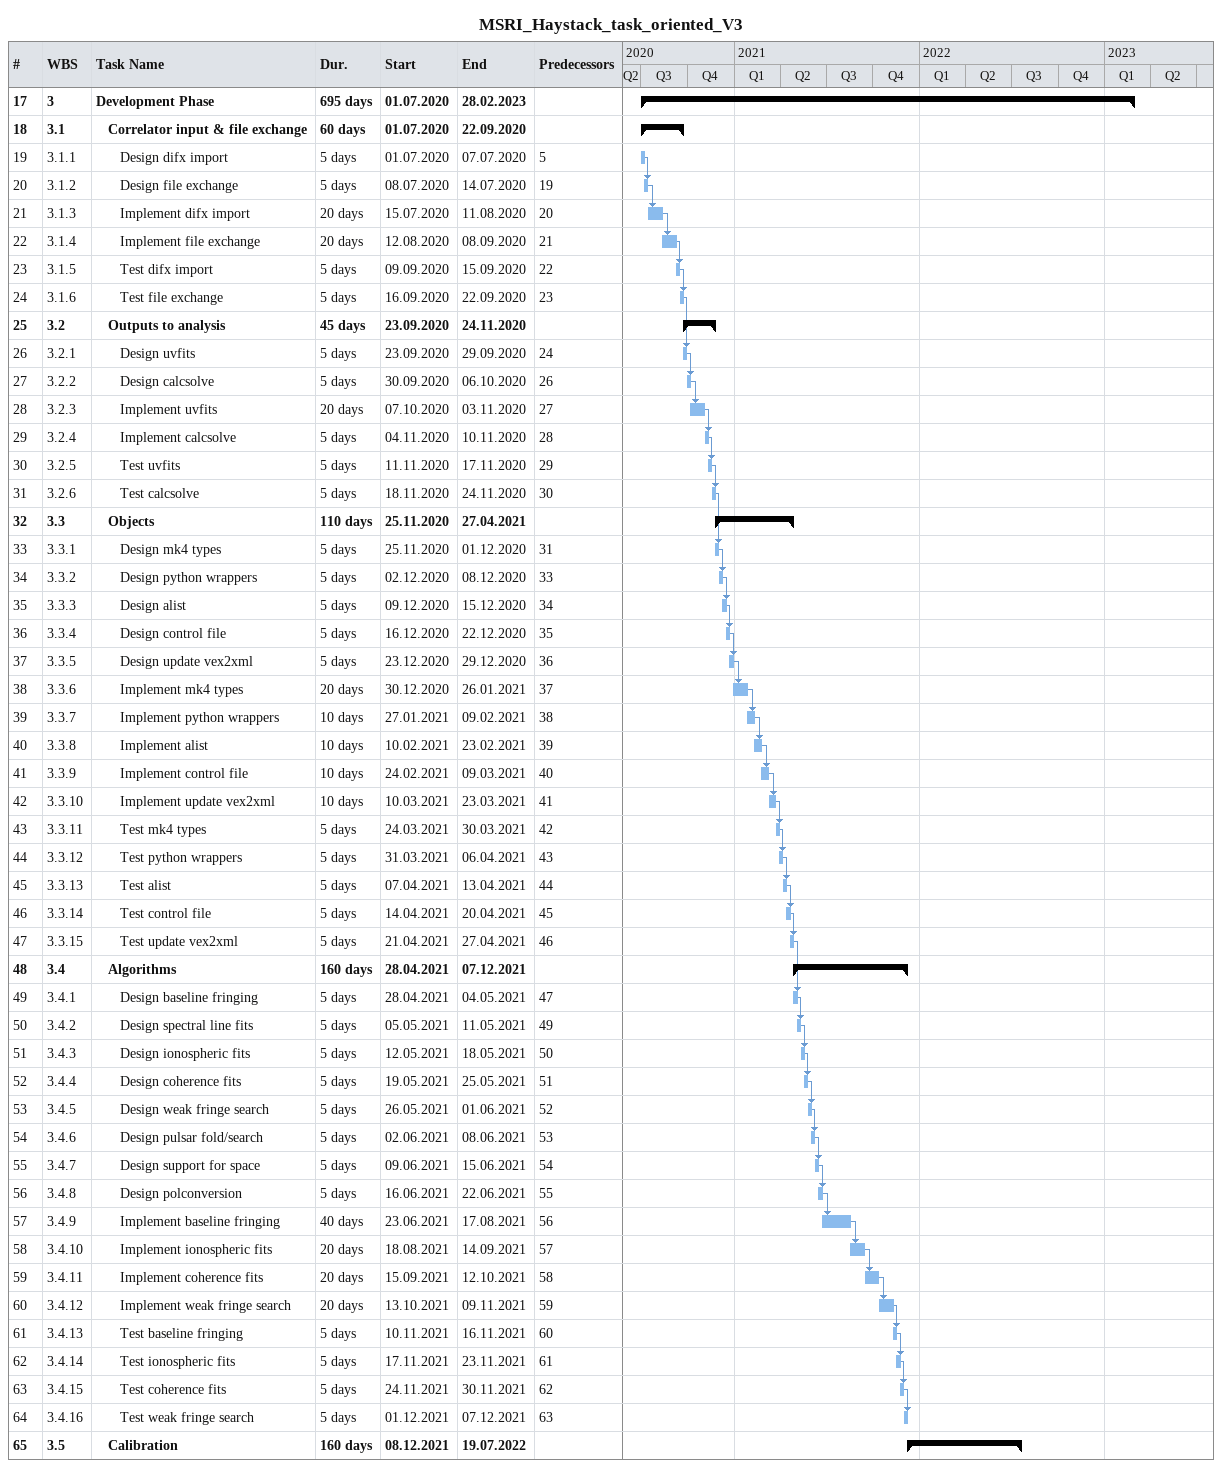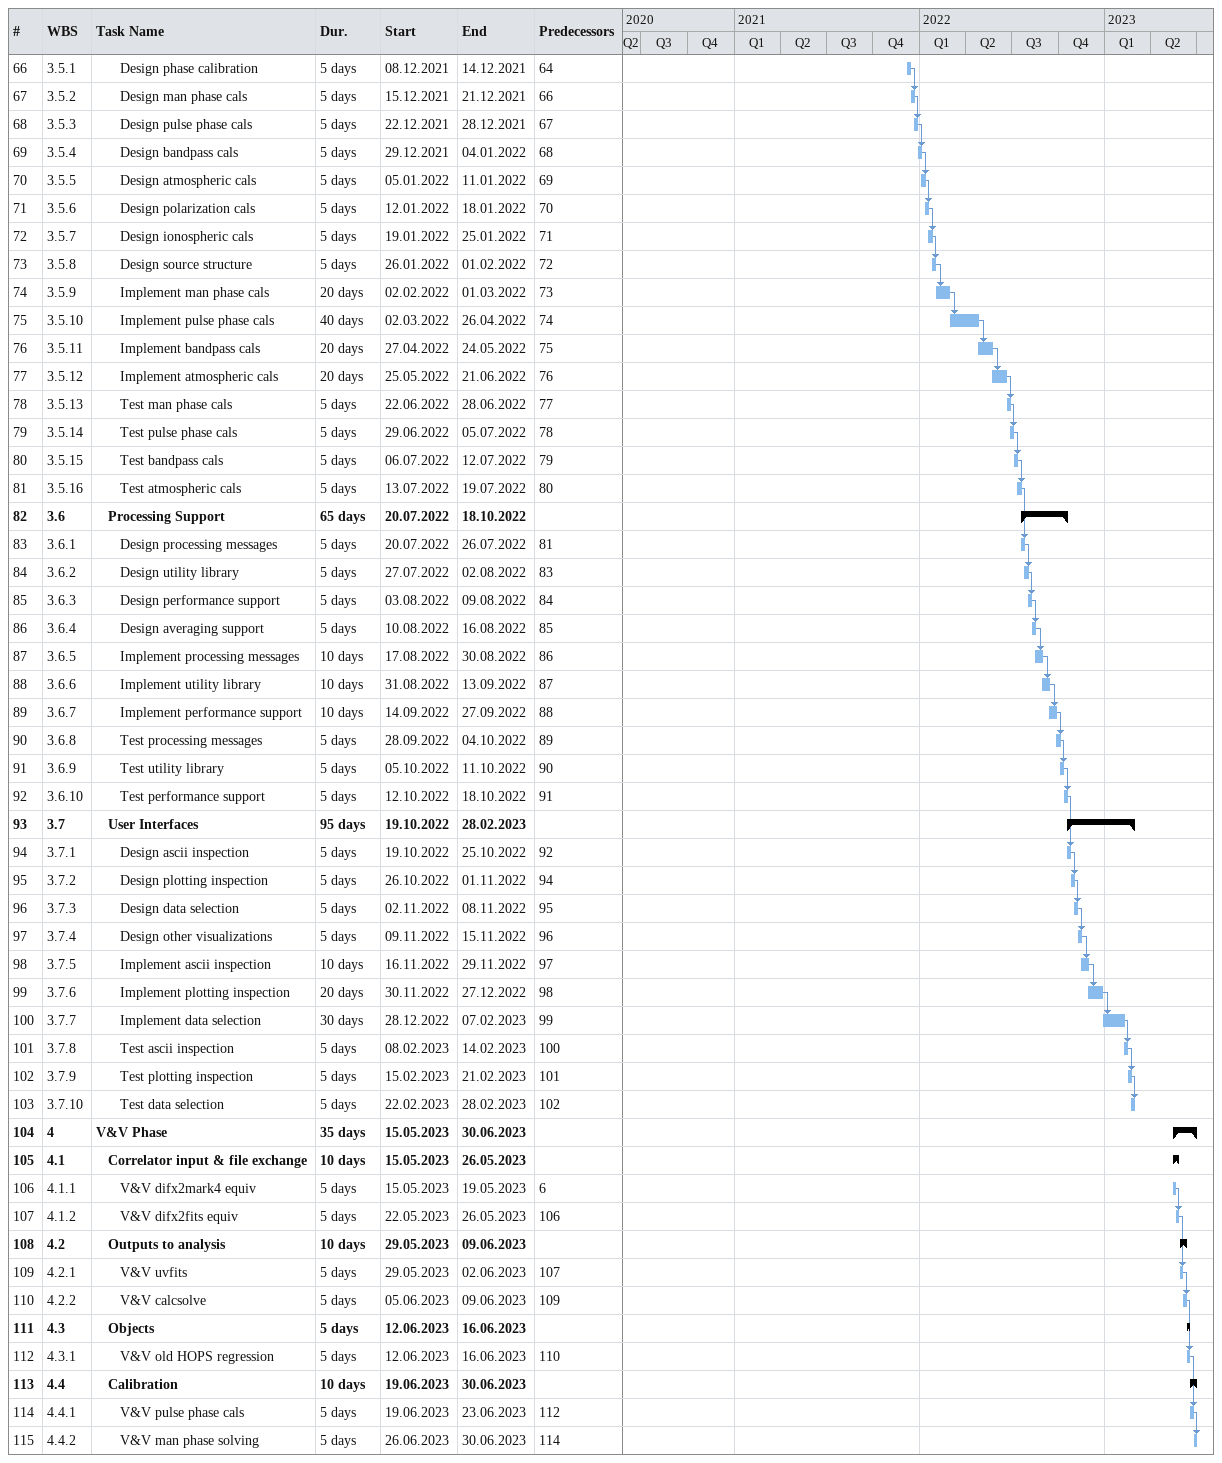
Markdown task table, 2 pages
MSRI_Haystack_task_oriented_V3

| ID | WBS | Task | Duration | Start | Finish | Predecessors |
|---|---|---|---|---|---|---|
| 17 | 3 | **Development Phase** | 695d | 2020-07-01 | 2023-02-28 |  |
| 18 | 3.1 | **Correlator input & file exchange** | 60d | 2020-07-01 | 2020-09-22 |  |
| 19 | 3.1.1 | Design difx import | 5d | 2020-07-01 | 2020-07-07 | 5 |
| 20 | 3.1.2 | Design file exchange | 5d | 2020-07-08 | 2020-07-14 | 19 |
| 21 | 3.1.3 | Implement difx import | 20d | 2020-07-15 | 2020-08-11 | 20 |
| 22 | 3.1.4 | Implement file exchange | 20d | 2020-08-12 | 2020-09-08 | 21 |
| 23 | 3.1.5 | Test difx import | 5d | 2020-09-09 | 2020-09-15 | 22 |
| 24 | 3.1.6 | Test file exchange | 5d | 2020-09-16 | 2020-09-22 | 23 |
| 25 | 3.2 | **Outputs to analysis** | 45d | 2020-09-23 | 2020-11-24 |  |
| 26 | 3.2.1 | Design uvfits | 5d | 2020-09-23 | 2020-09-29 | 24 |
| 27 | 3.2.2 | Design calcsolve | 5d | 2020-09-30 | 2020-10-06 | 26 |
| 28 | 3.2.3 | Implement uvfits | 20d | 2020-10-07 | 2020-11-03 | 27 |
| 29 | 3.2.4 | Implement calcsolve | 5d | 2020-11-04 | 2020-11-10 | 28 |
| 30 | 3.2.5 | Test uvfits | 5d | 2020-11-11 | 2020-11-17 | 29 |
| 31 | 3.2.6 | Test calcsolve | 5d | 2020-11-18 | 2020-11-24 | 30 |
| 32 | 3.3 | **Objects** | 110d | 2020-11-25 | 2021-04-27 |  |
| 33 | 3.3.1 | Design mk4 types | 5d | 2020-11-25 | 2020-12-01 | 31 |
| 34 | 3.3.2 | Design python wrappers | 5d | 2020-12-02 | 2020-12-08 | 33 |
| 35 | 3.3.3 | Design alist | 5d | 2020-12-09 | 2020-12-15 | 34 |
| 36 | 3.3.4 | Design control file | 5d | 2020-12-16 | 2020-12-22 | 35 |
| 37 | 3.3.5 | Design update vex2xml | 5d | 2020-12-23 | 2020-12-29 | 36 |
| 38 | 3.3.6 | Implement mk4 types | 20d | 2020-12-30 | 2021-01-26 | 37 |
| 39 | 3.3.7 | Implement python wrappers | 10d | 2021-01-27 | 2021-02-09 | 38 |
| 40 | 3.3.8 | Implement alist | 10d | 2021-02-10 | 2021-02-23 | 39 |
| 41 | 3.3.9 | Implement control file | 10d | 2021-02-24 | 2021-03-09 | 40 |
| 42 | 3.3.10 | Implement update vex2xml | 10d | 2021-03-10 | 2021-03-23 | 41 |
| 43 | 3.3.11 | Test mk4 types | 5d | 2021-03-24 | 2021-03-30 | 42 |
| 44 | 3.3.12 | Test python wrappers | 5d | 2021-03-31 | 2021-04-06 | 43 |
| 45 | 3.3.13 | Test alist | 5d | 2021-04-07 | 2021-04-13 | 44 |
| 46 | 3.3.14 | Test control file | 5d | 2021-04-14 | 2021-04-20 | 45 |
| 47 | 3.3.15 | Test update vex2xml | 5d | 2021-04-21 | 2021-04-27 | 46 |
| 48 | 3.4 | **Algorithms** | 160d | 2021-04-28 | 2021-12-07 |  |
| 49 | 3.4.1 | Design baseline fringing | 5d | 2021-04-28 | 2021-05-04 | 47 |
| 50 | 3.4.2 | Design spectral line fits | 5d | 2021-05-05 | 2021-05-11 | 49 |
| 51 | 3.4.3 | Design ionospheric fits | 5d | 2021-05-12 | 2021-05-18 | 50 |
| 52 | 3.4.4 | Design coherence fits | 5d | 2021-05-19 | 2021-05-25 | 51 |
| 53 | 3.4.5 | Design weak fringe search | 5d | 2021-05-26 | 2021-06-01 | 52 |
| 54 | 3.4.6 | Design pulsar fold/search | 5d | 2021-06-02 | 2021-06-08 | 53 |
| 55 | 3.4.7 | Design support for space | 5d | 2021-06-09 | 2021-06-15 | 54 |
| 56 | 3.4.8 | Design polconversion | 5d | 2021-06-16 | 2021-06-22 | 55 |
| 57 | 3.4.9 | Implement baseline fringing | 40d | 2021-06-23 | 2021-08-17 | 56 |
| 58 | 3.4.10 | Implement ionospheric fits | 20d | 2021-08-18 | 2021-09-14 | 57 |
| 59 | 3.4.11 | Implement coherence fits | 20d | 2021-09-15 | 2021-10-12 | 58 |
| 60 | 3.4.12 | Implement weak fringe search | 20d | 2021-10-13 | 2021-11-09 | 59 |
| 61 | 3.4.13 | Test baseline fringing | 5d | 2021-11-10 | 2021-11-16 | 60 |
| 62 | 3.4.14 | Test ionospheric fits | 5d | 2021-11-17 | 2021-11-23 | 61 |
| 63 | 3.4.15 | Test coherence fits | 5d | 2021-11-24 | 2021-11-30 | 62 |
| 64 | 3.4.16 | Test weak fringe search | 5d | 2021-12-01 | 2021-12-07 | 63 |
| 65 | 3.5 | **Calibration** | 160d | 2021-12-08 | 2022-07-19 |  |
| 66 | 3.5.1 | Design phase calibration | 5d | 2021-12-08 | 2021-12-14 | 64 |
| 67 | 3.5.2 | Design man phase cals | 5d | 2021-12-15 | 2021-12-21 | 66 |
| 68 | 3.5.3 | Design pulse phase cals | 5d | 2021-12-22 | 2021-12-28 | 67 |
| 69 | 3.5.4 | Design bandpass cals | 5d | 2021-12-29 | 2022-01-04 | 68 |
| 70 | 3.5.5 | Design atmospheric cals | 5d | 2022-01-05 | 2022-01-11 | 69 |
| 71 | 3.5.6 | Design polarization cals | 5d | 2022-01-12 | 2022-01-18 | 70 |
| 72 | 3.5.7 | Design ionospheric cals | 5d | 2022-01-19 | 2022-01-25 | 71 |
| 73 | 3.5.8 | Design source structure | 5d | 2022-01-26 | 2022-02-01 | 72 |
| 74 | 3.5.9 | Implement man phase cals | 20d | 2022-02-02 | 2022-03-01 | 73 |
| 75 | 3.5.10 | Implement pulse phase cals | 40d | 2022-03-02 | 2022-04-26 | 74 |
| 76 | 3.5.11 | Implement bandpass cals | 20d | 2022-04-27 | 2022-05-24 | 75 |
| 77 | 3.5.12 | Implement atmospheric cals | 20d | 2022-05-25 | 2022-06-21 | 76 |
| 78 | 3.5.13 | Test man phase cals | 5d | 2022-06-22 | 2022-06-28 | 77 |
| 79 | 3.5.14 | Test pulse phase cals | 5d | 2022-06-29 | 2022-07-05 | 78 |
| 80 | 3.5.15 | Test bandpass cals | 5d | 2022-07-06 | 2022-07-12 | 79 |
| 81 | 3.5.16 | Test atmospheric cals | 5d | 2022-07-13 | 2022-07-19 | 80 |
| 82 | 3.6 | **Processing Support** | 65d | 2022-07-20 | 2022-10-18 |  |
| 83 | 3.6.1 | Design processing messages | 5d | 2022-07-20 | 2022-07-26 | 81 |
| 84 | 3.6.2 | Design utility library | 5d | 2022-07-27 | 2022-08-02 | 83 |
| 85 | 3.6.3 | Design performance support | 5d | 2022-08-03 | 2022-08-09 | 84 |
| 86 | 3.6.4 | Design averaging support | 5d | 2022-08-10 | 2022-08-16 | 85 |
| 87 | 3.6.5 | Implement processing messages | 10d | 2022-08-17 | 2022-08-30 | 86 |
| 88 | 3.6.6 | Implement utility library | 10d | 2022-08-31 | 2022-09-13 | 87 |
| 89 | 3.6.7 | Implement performance support | 10d | 2022-09-14 | 2022-09-27 | 88 |
| 90 | 3.6.8 | Test processing messages | 5d | 2022-09-28 | 2022-10-04 | 89 |
| 91 | 3.6.9 | Test utility library | 5d | 2022-10-05 | 2022-10-11 | 90 |
| 92 | 3.6.10 | Test performance support | 5d | 2022-10-12 | 2022-10-18 | 91 |
| 93 | 3.7 | **User Interfaces** | 95d | 2022-10-19 | 2023-02-28 |  |
| 94 | 3.7.1 | Design ascii inspection | 5d | 2022-10-19 | 2022-10-25 | 92 |
| 95 | 3.7.2 | Design plotting inspection | 5d | 2022-10-26 | 2022-11-01 | 94 |
| 96 | 3.7.3 | Design data selection | 5d | 2022-11-02 | 2022-11-08 | 95 |
| 97 | 3.7.4 | Design other visualizations | 5d | 2022-11-09 | 2022-11-15 | 96 |
| 98 | 3.7.5 | Implement ascii inspection | 10d | 2022-11-16 | 2022-11-29 | 97 |
| 99 | 3.7.6 | Implement plotting inspection | 20d | 2022-11-30 | 2022-12-27 | 98 |
| 100 | 3.7.7 | Implement data selection | 30d | 2022-12-28 | 2023-02-07 | 99 |
| 101 | 3.7.8 | Test ascii inspection | 5d | 2023-02-08 | 2023-02-14 | 100 |
| 102 | 3.7.9 | Test plotting inspection | 5d | 2023-02-15 | 2023-02-21 | 101 |
| 103 | 3.7.10 | Test data selection | 5d | 2023-02-22 | 2023-02-28 | 102 |
| 104 | 4 | **V&V Phase** | 35d | 2023-05-15 | 2023-06-30 |  |
| 105 | 4.1 | **Correlator input & file exchange** | 10d | 2023-05-15 | 2023-05-26 |  |
| 106 | 4.1.1 | V&V difx2mark4 equiv | 5d | 2023-05-15 | 2023-05-19 | 6 |
| 107 | 4.1.2 | V&V difx2fits equiv | 5d | 2023-05-22 | 2023-05-26 | 106 |
| 108 | 4.2 | **Outputs to analysis** | 10d | 2023-05-29 | 2023-06-09 |  |
| 109 | 4.2.1 | V&V uvfits | 5d | 2023-05-29 | 2023-06-02 | 107 |
| 110 | 4.2.2 | V&V calcsolve | 5d | 2023-06-05 | 2023-06-09 | 109 |
| 111 | 4.3 | **Objects** | 5d | 2023-06-12 | 2023-06-16 |  |
| 112 | 4.3.1 | V&V old HOPS regression | 5d | 2023-06-12 | 2023-06-16 | 110 |
| 113 | 4.4 | **Calibration** | 10d | 2023-06-19 | 2023-06-30 |  |
| 114 | 4.4.1 | V&V pulse phase cals | 5d | 2023-06-19 | 2023-06-23 | 112 |
| 115 | 4.4.2 | V&V man phase solving | 5d | 2023-06-26 | 2023-06-30 | 114 |
